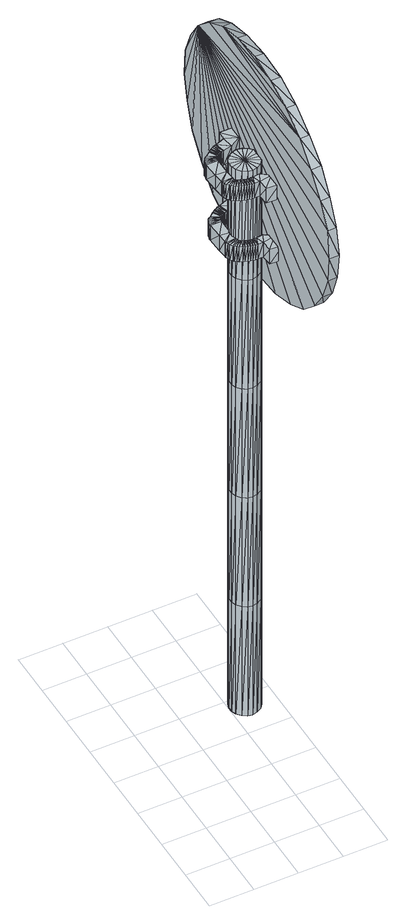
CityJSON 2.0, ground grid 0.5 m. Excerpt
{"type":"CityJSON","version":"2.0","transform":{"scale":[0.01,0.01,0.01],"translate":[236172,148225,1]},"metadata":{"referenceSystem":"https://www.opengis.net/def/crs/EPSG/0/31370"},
"CityObjects":{
"object1":{"type":"GenericCityObject","attributes":{"cluster":52,"mean_distance_to_centroid":0.0651,"new_centroid_x":236172.72,"new_centroid_y":148226.28,"mean_distance_to_camera":5.23,"H1":0,"H2":0,"Z_final":109.79,"cluster2":-1,"proj_x":236169.19,"proj_y":148228.28,"id_line":53129,"bearing_l":209.61,"distance":4.06,"orientation":"left","G_obj":29.61},"geometry":[{"type":"MultiSurface","lod":"2","boundaries":[[[0,1,2]],[[2,1,3]],[[3,1,4]],[[4,1,5]],[[5,1,6]],[[1,7,6]],[[1,8,7]],[[1,9,8]],[[1,10,9]],[[1,11,10]],[[1,12,11]],[[1,13,12]],[[1,14,13]],[[15,14,1]],[[16,15,1]],[[17,16,1]],[[18,17,1]],[[0,18,1]],[[19,20,0]],[[19,0,2]],[[21,19,2]],[[21,2,3]],[[21,3,22]],[[22,3,4]],[[22,4,23]],[[23,4,5]],[[23,5,24]],[[24,5,6]],[[24,6,25]],[[25,6,7]],[[25,7,26]],[[26,7,8]],[[26,8,27]],[[8,9,27]],[[27,9,28]],[[9,10,28]],[[10,29,28]],[[10,11,29]],[[11,30,29]],[[11,12,30]],[[30,12,31]],[[31,12,13]],[[31,13,32]],[[32,13,14]],[[32,14,33]],[[33,14,15]],[[33,15,34]],[[34,15,16]],[[34,16,35]],[[35,16,17]],[[36,35,17]],[[18,36,17]],[[20,36,18]],[[20,18,0]],[[37,38,20]],[[37,20,19]],[[39,37,19]],[[21,39,19]],[[39,21,40]],[[40,21,22]],[[40,22,41]],[[41,22,23]],[[41,23,42]],[[42,23,24]],[[42,24,43]],[[43,24,25]],[[43,25,44]],[[44,25,26]],[[26,45,44]],[[26,27,45]],[[27,46,45]],[[27,28,46]],[[28,47,46]],[[28,29,47]],[[47,29,48]],[[29,30,48]],[[48,30,49]],[[49,30,31]],[[49,31,50]],[[50,31,32]],[[50,32,51]],[[51,32,33]],[[51,33,52]],[[52,33,34]],[[52,34,53]],[[53,34,35]],[[54,53,35]],[[54,35,36]],[[38,54,36]],[[38,36,20]],[[55,56,38]],[[55,38,37]],[[57,55,37]],[[57,37,39]],[[57,39,58]],[[58,39,40]],[[58,40,59]],[[59,40,41]],[[59,41,60]],[[60,41,42]],[[60,42,61]],[[61,42,43]],[[61,43,62]],[[62,43,44]],[[44,63,62]],[[44,45,63]],[[45,64,63]],[[45,46,64]],[[46,65,64]],[[46,47,65]],[[47,66,65]],[[47,48,66]],[[66,48,67]],[[67,48,49]],[[67,49,68]],[[68,49,50]],[[68,50,69]],[[69,50,51]],[[69,51,70]],[[70,51,52]],[[70,52,71]],[[71,52,53]],[[72,71,53]],[[72,53,54]],[[56,72,54]],[[56,54,38]],[[73,74,56]],[[73,56,55]],[[75,73,55]],[[75,55,57]],[[75,57,76]],[[76,57,58]],[[76,58,77]],[[77,58,59]],[[77,59,78]],[[78,59,60]],[[78,60,79]],[[79,60,61]],[[79,61,80]],[[80,61,62]],[[62,81,80]],[[62,63,81]],[[63,82,81]],[[63,64,82]],[[64,83,82]],[[64,65,83]],[[65,84,83]],[[65,66,84]],[[84,66,85]],[[85,66,67]],[[85,67,86]],[[86,67,68]],[[86,68,87]],[[87,68,69]],[[87,69,88]],[[88,69,70]],[[88,70,89]],[[89,70,71]],[[90,89,71]],[[90,71,72]],[[74,90,72]],[[74,72,56]],[[91,92,74]],[[91,74,73]],[[93,91,73]],[[93,73,75]],[[93,75,94]],[[94,75,76]],[[94,76,95]],[[95,76,77]],[[95,77,96]],[[96,77,78]],[[96,78,97]],[[97,78,79]],[[97,79,98]],[[98,79,80]],[[80,99,98]],[[80,81,99]],[[81,100,99]],[[81,82,100]],[[82,101,100]],[[82,83,101]],[[83,102,101]],[[83,84,102]],[[102,84,103]],[[103,84,85]],[[103,85,104]],[[104,85,86]],[[104,86,105]],[[105,86,87]],[[105,87,106]],[[106,87,88]],[[106,88,107]],[[107,88,89]],[[108,107,89]],[[108,89,90]],[[92,108,90]],[[92,90,74]],[[92,91,109]],[[91,93,109]],[[93,94,109]],[[94,95,109]],[[95,96,109]],[[109,96,97]],[[109,97,98]],[[109,98,99]],[[109,99,100]],[[109,100,101]],[[109,101,102]],[[109,102,103]],[[109,103,104]],[[105,109,104]],[[106,109,105]],[[107,109,106]],[[108,109,107]],[[92,109,108]],[[110,111,112]],[[113,112,114]],[[115,112,113]],[[116,112,115]],[[117,112,116]],[[118,112,117]],[[119,112,118]],[[120,112,119]],[[121,112,120]],[[122,112,121]],[[122,123,112]],[[123,110,112]],[[111,124,112]],[[124,125,112]],[[125,126,112]],[[126,127,112]],[[127,128,112]],[[128,129,112]],[[129,130,112]],[[130,131,112]],[[112,131,132]],[[131,133,132]],[[131,134,133]],[[133,134,135]],[[133,135,136]],[[135,137,136]],[[133,136,138]],[[136,139,138]],[[136,137,139]],[[137,140,139]],[[137,135,140]],[[135,141,140]],[[135,134,141]],[[134,142,141]],[[134,131,142]],[[131,143,142]],[[131,130,143]],[[143,130,144]],[[144,130,129]],[[144,129,145]],[[145,129,128]],[[145,128,146]],[[146,127,147]],[[147,127,126]],[[147,126,148]],[[148,126,125]],[[148,125,149]],[[149,125,124]],[[150,149,124]],[[150,124,111]],[[151,150,111]],[[151,111,110]],[[152,151,110]],[[152,110,123]],[[146,128,127]],[[153,123,122]],[[154,153,122]],[[154,122,121]],[[155,154,121]],[[155,121,120]],[[156,155,120]],[[156,120,119]],[[157,156,119]],[[157,119,118]],[[157,118,158]],[[158,118,117]],[[158,117,159]],[[153,152,123]],[[159,117,116]],[[159,116,160]],[[160,116,115]],[[160,115,161]],[[161,115,113]],[[161,113,162]],[[162,113,114]],[[162,114,163]],[[163,114,112]],[[163,112,164]],[[164,112,132]],[[132,165,164]],[[132,133,165]],[[133,138,165]],[[138,139,140]],[[161,162,163]],[[160,161,163]],[[159,160,163]],[[158,159,163]],[[157,158,163]],[[156,157,163]],[[155,156,163]],[[154,155,163]],[[153,154,163]],[[153,163,152]],[[152,163,151]],[[151,163,150]],[[150,163,149]],[[149,163,148]],[[148,163,147]],[[147,163,146]],[[146,163,145]],[[145,163,144]],[[144,163,143]],[[143,163,142]],[[163,164,142]],[[142,164,165]],[[142,165,141]],[[165,140,141]],[[165,138,140]],[[166,167,168]],[[168,167,169]],[[170,168,169]],[[170,169,171]],[[170,171,172]],[[172,171,173]],[[172,173,174]],[[174,173,175]],[[174,175,176]],[[176,175,177]],[[176,177,178]],[[178,177,179]],[[178,179,180]],[[180,179,181]],[[180,181,182]],[[182,181,183]],[[182,183,184]],[[184,183,185]],[[184,185,186]],[[186,185,187]],[[186,187,188]],[[188,187,189]],[[188,189,190]],[[190,189,191]],[[192,190,191]],[[192,191,193]],[[194,192,193]],[[194,193,195]],[[196,194,195]],[[196,195,197]],[[198,196,197]],[[198,197,199]],[[200,198,199]],[[200,199,201]],[[202,200,201]],[[202,201,203]],[[204,202,203]],[[204,203,205]],[[206,204,205]],[[206,205,207]],[[208,206,207]],[[208,207,209]],[[210,208,209]],[[210,209,211]],[[212,210,211]],[[212,211,213]],[[214,212,213]],[[214,213,215]],[[216,214,215]],[[216,215,217]],[[216,217,218]],[[218,217,219]],[[218,219,220]],[[220,219,221]],[[220,221,222]],[[222,221,223]],[[222,223,224]],[[224,223,225]],[[224,225,226]],[[226,225,227]],[[226,227,228]],[[228,227,229]],[[228,229,230]],[[230,229,231]],[[230,231,232]],[[232,231,233]],[[232,233,234]],[[234,233,235]],[[234,235,236]],[[236,235,237]],[[238,236,237]],[[238,237,239]],[[238,239,240]],[[240,239,241]],[[241,242,240]],[[241,243,242]],[[242,243,244]],[[244,243,245]],[[244,245,246]],[[246,245,247]],[[246,247,248]],[[248,247,249]],[[248,249,250]],[[250,249,251]],[[250,251,252]],[[252,251,253]],[[252,253,254]],[[254,253,255]],[[254,255,256]],[[256,255,257]],[[256,257,258]],[[258,257,259]],[[258,259,260]],[[260,259,261]],[[260,261,262]],[[262,261,263]],[[262,263,264]],[[264,263,265]],[[264,265,266]],[[266,265,267]],[[267,268,266]],[[267,269,268]],[[269,270,268]],[[269,271,270]],[[271,272,270]],[[271,273,272]],[[273,274,272]],[[273,275,274]],[[275,276,274]],[[275,277,276]],[[277,278,276]],[[277,279,278]],[[279,280,278]],[[279,281,280]],[[281,282,280]],[[281,283,282]],[[283,284,282]],[[283,285,284]],[[285,286,284]],[[285,287,286]],[[287,288,286]],[[287,289,288]],[[288,289,290]],[[290,289,291]],[[290,291,292]],[[292,291,293]],[[292,293,294]],[[294,293,295]],[[294,295,296]],[[296,295,297]],[[296,297,298]],[[298,297,299]],[[298,299,300]],[[300,299,301]],[[300,301,302]],[[302,301,303]],[[302,303,304]],[[304,303,305]],[[304,305,306]],[[306,305,307]],[[306,307,308]],[[308,307,309]],[[308,309,310]],[[310,309,311]],[[311,166,310]],[[311,167,166]],[[169,167,311]],[[169,311,171]],[[171,311,309]],[[173,171,309]],[[173,309,307]],[[175,173,307]],[[175,307,305]],[[177,175,305]],[[177,305,303]],[[179,177,303]],[[179,303,301]],[[181,179,301]],[[181,301,299]],[[183,181,299]],[[183,299,297]],[[183,297,295]],[[185,183,295]],[[185,295,293]],[[187,185,293]],[[187,293,291]],[[189,187,291]],[[189,291,289]],[[189,289,287]],[[189,287,285]],[[191,189,285]],[[191,285,283]],[[193,191,283]],[[195,193,283]],[[195,283,281]],[[197,195,281]],[[199,197,281]],[[201,199,281]],[[201,281,279]],[[203,201,279]],[[205,203,279]],[[205,279,277]],[[205,277,207]],[[207,277,209]],[[209,277,275]],[[209,275,211]],[[211,275,273]],[[211,273,213]],[[213,273,271]],[[213,271,215]],[[215,271,269]],[[215,269,217]],[[217,269,219]],[[219,269,267]],[[219,267,221]],[[221,267,265]],[[221,265,223]],[[223,265,263]],[[223,263,225]],[[225,263,261]],[[225,261,227]],[[227,261,259]],[[227,259,229]],[[229,259,257]],[[229,257,255]],[[229,255,231]],[[231,255,253]],[[231,253,233]],[[233,253,251]],[[233,251,235]],[[251,249,235]],[[235,249,247]],[[235,247,237]],[[247,245,237]],[[237,245,243]],[[237,243,239]],[[239,243,241]],[[238,240,242]],[[168,310,166]],[[170,310,168]],[[170,308,310]],[[172,308,170]],[[172,306,308]],[[174,306,172]],[[174,304,306]],[[176,304,174]],[[176,302,304]],[[178,302,176]],[[178,300,302]],[[180,300,178]],[[180,298,300]],[[182,298,180]],[[182,296,298]],[[182,294,296]],[[184,294,182]],[[184,292,294]],[[186,292,184]],[[186,290,292]],[[188,290,186]],[[188,288,290]],[[188,286,288]],[[188,284,286]],[[190,284,188]],[[190,282,284]],[[192,282,190]],[[194,282,192]],[[194,280,282]],[[196,280,194]],[[198,280,196]],[[200,280,198]],[[200,278,280]],[[202,278,200]],[[204,278,202]],[[204,276,278]],[[204,206,276]],[[206,208,276]],[[208,274,276]],[[208,210,274]],[[210,272,274]],[[210,212,272]],[[212,270,272]],[[212,214,270]],[[214,268,270]],[[214,216,268]],[[216,218,268]],[[218,266,268]],[[218,220,266]],[[220,264,266]],[[220,222,264]],[[222,262,264]],[[222,224,262]],[[224,260,262]],[[224,226,260]],[[226,258,260]],[[226,228,258]],[[228,256,258]],[[228,254,256]],[[228,230,254]],[[230,252,254]],[[230,232,252]],[[232,250,252]],[[232,234,250]],[[250,234,248]],[[234,246,248]],[[234,236,246]],[[246,236,244]],[[236,242,244]],[[236,238,242]],[[312,313,314]],[[314,313,315]],[[316,314,315]],[[316,315,317]],[[316,317,318]],[[318,317,319]],[[318,319,320]],[[320,319,321]],[[320,321,322]],[[322,321,323]],[[322,323,324]],[[324,323,325]],[[324,325,326]],[[326,325,327]],[[326,327,328]],[[328,327,329]],[[328,329,330]],[[330,329,331]],[[330,331,332]],[[332,331,333]],[[332,333,334]],[[334,333,335]],[[334,335,336]],[[336,335,337]],[[338,336,337]],[[338,337,339]],[[340,338,339]],[[340,339,341]],[[342,340,341]],[[342,341,343]],[[344,342,343]],[[344,343,345]],[[346,344,345]],[[346,345,347]],[[348,346,347]],[[348,347,349]],[[350,348,349]],[[350,349,351]],[[352,350,351]],[[352,351,353]],[[354,352,353]],[[354,353,355]],[[356,354,355]],[[356,355,357]],[[358,356,357]],[[358,357,359]],[[360,358,359]],[[360,359,361]],[[362,360,361]],[[362,361,363]],[[362,363,364]],[[364,363,365]],[[364,365,366]],[[366,365,367]],[[366,367,368]],[[368,367,369]],[[368,369,370]],[[370,369,371]],[[370,371,372]],[[372,371,373]],[[372,373,374]],[[374,373,375]],[[374,375,376]],[[376,375,377]],[[376,377,378]],[[378,377,379]],[[378,379,380]],[[380,379,381]],[[380,381,382]],[[382,381,383]],[[384,382,383]],[[384,383,385]],[[384,385,386]],[[386,385,387]],[[387,388,386]],[[387,389,388]],[[388,389,390]],[[390,389,391]],[[390,391,392]],[[392,391,393]],[[392,393,394]],[[394,393,395]],[[394,395,396]],[[396,395,397]],[[396,397,398]],[[398,397,399]],[[398,399,400]],[[400,399,401]],[[400,401,402]],[[402,401,403]],[[402,403,404]],[[404,403,405]],[[404,405,406]],[[406,405,407]],[[406,407,408]],[[408,407,409]],[[408,409,410]],[[410,409,411]],[[410,411,412]],[[412,411,413]],[[413,414,412]],[[413,415,414]],[[415,416,414]],[[415,417,416]],[[417,418,416]],[[417,419,418]],[[419,420,418]],[[419,421,420]],[[421,422,420]],[[421,423,422]],[[423,424,422]],[[423,425,424]],[[425,426,424]],[[425,427,426]],[[427,428,426]],[[427,429,428]],[[429,430,428]],[[429,431,430]],[[431,432,430]],[[431,433,432]],[[433,434,432]],[[433,435,434]],[[434,435,436]],[[436,435,437]],[[436,437,438]],[[438,437,439]],[[438,439,440]],[[440,439,441]],[[440,441,442]],[[442,441,443]],[[442,443,444]],[[444,443,445]],[[444,445,446]],[[446,445,447]],[[446,447,448]],[[448,447,449]],[[448,449,450]],[[450,449,451]],[[450,451,452]],[[452,451,453]],[[452,453,454]],[[454,453,455]],[[454,455,456]],[[456,455,457]],[[457,312,456]],[[457,313,312]],[[315,313,457]],[[315,457,317]],[[317,457,455]],[[319,317,455]],[[319,455,453]],[[321,319,453]],[[321,453,451]],[[323,321,451]],[[323,451,449]],[[325,323,449]],[[325,449,447]],[[327,325,447]],[[327,447,445]],[[329,327,445]],[[329,445,443]],[[329,443,441]],[[331,329,441]],[[331,441,439]],[[333,331,439]],[[333,439,437]],[[335,333,437]],[[335,437,435]],[[335,435,433]],[[335,433,431]],[[337,335,431]],[[337,431,429]],[[339,337,429]],[[341,339,429]],[[341,429,427]],[[343,341,427]],[[345,343,427]],[[347,345,427]],[[347,427,425]],[[349,347,425]],[[351,349,425]],[[351,425,423]],[[351,423,353]],[[353,423,355]],[[355,423,421]],[[355,421,357]],[[357,421,419]],[[357,419,359]],[[359,419,417]],[[359,417,361]],[[361,417,415]],[[361,415,363]],[[363,415,365]],[[365,415,413]],[[365,413,367]],[[367,413,411]],[[367,411,369]],[[369,411,409]],[[369,409,371]],[[371,409,407]],[[371,407,373]],[[373,407,405]],[[373,405,375]],[[375,405,403]],[[375,403,401]],[[375,401,377]],[[377,401,399]],[[377,399,379]],[[379,399,397]],[[379,397,381]],[[397,395,381]],[[381,395,393]],[[381,393,383]],[[393,391,383]],[[383,391,389]],[[383,389,385]],[[385,389,387]],[[384,386,388]],[[314,456,312]],[[316,456,314]],[[316,454,456]],[[318,454,316]],[[318,452,454]],[[320,452,318]],[[320,450,452]],[[322,450,320]],[[322,448,450]],[[324,448,322]],[[324,446,448]],[[326,446,324]],[[326,444,446]],[[328,444,326]],[[328,442,444]],[[328,440,442]],[[330,440,328]],[[330,438,440]],[[332,438,330]],[[332,436,438]],[[334,436,332]],[[334,434,436]],[[334,432,434]],[[334,430,432]],[[336,430,334]],[[336,428,430]],[[338,428,336]],[[340,428,338]],[[340,426,428]],[[342,426,340]],[[344,426,342]],[[346,426,344]],[[346,424,426]],[[348,424,346]],[[350,424,348]],[[350,422,424]],[[350,352,422]],[[352,354,422]],[[354,420,422]],[[354,356,420]],[[356,418,420]],[[356,358,418]],[[358,416,418]],[[358,360,416]],[[360,414,416]],[[360,362,414]],[[362,364,414]],[[364,412,414]],[[364,366,412]],[[366,410,412]],[[366,368,410]],[[368,408,410]],[[368,370,408]],[[370,406,408]],[[370,372,406]],[[372,404,406]],[[372,374,404]],[[374,402,404]],[[374,400,402]],[[374,376,400]],[[376,398,400]],[[376,378,398]],[[378,396,398]],[[378,380,396]],[[396,380,394]],[[380,392,394]],[[380,382,392]],[[392,382,390]],[[382,388,390]],[[382,384,388]]]}]}
},
"vertices":[
[117,205,1],[117,188,1],[112,204,1],[107,201,1],[103,197,1],[101,191,1],[101,185,1],[103,180,1],[107,175,1],[112,172,1],[117,171,1],[123,172,1],[128,175,1],[132,180,1],[134,185,1],[134,191,1],[132,197,1],[128,201,1],[123,204,1],[112,204,150],[117,205,150],[107,201,150],[103,197,150],[101,191,150],[101,185,150],[103,180,150],[107,175,150],[112,172,150],[117,171,150],[123,172,150],[128,175,150],[132,180,150],[134,185,150],[134,191,150],[132,197,150],[128,201,150],[123,204,150],[112,204,299],[117,205,299],[107,201,299],[103,197,299],[101,191,299],[101,185,299],[103,180,299],[107,175,299],[112,172,299],[117,171,299],[123,172,299],[128,175,299],[132,180,299],[134,185,299],[134,191,299],[132,197,299],[128,201,299],[123,204,299],[112,204,448],[117,205,448],[107,201,448],[103,197,448],[101,191,448],[101,185,448],[103,180,448],[107,175,448],[112,172,448],[117,171,448],[123,172,448],[128,175,448],[132,180,448],[134,185,448],[134,191,448],[132,197,448],[128,201,448],[123,204,448],[112,204,597],[117,205,597],[107,201,597],[103,197,597],[101,191,597],[101,185,597],[103,180,597],[107,175,597],[112,172,597],[117,171,597],[123,172,597],[128,175,597],[132,180,597],[134,185,597],[134,191,597],[132,197,597],[128,201,597],[123,204,597],[112,204,746],[117,205,746],[107,201,746],[103,197,746],[101,191,746],[101,185,746],[103,180,746],[107,175,746],[112,172,746],[117,171,746],[123,172,746],[128,175,746],[132,180,746],[134,185,746],[134,191,746],[132,197,746],[128,201,746],[123,204,746],[117,188,746],[135,125,593],[135,97,610],[130,309,822],[131,338,763],[131,327,794],[132,342,728],[133,338,694],[133,327,662],[134,309,634],[134,286,610],[135,258,593],[135,226,581],[135,191,577],[135,157,581],[135,74,634],[134,56,662],[134,44,694],[133,40,728],[133,44,763],[132,56,794],[131,74,822],[131,97,846],[130,286,846],[130,258,864],[130,125,864],[130,157,875],[130,226,875],[130,191,879],[140,226,875],[140,191,879],[141,157,875],[141,125,864],[141,97,846],[142,74,823],[142,56,795],[143,44,763],[144,40,728],[144,44,694],[145,56,662],[145,74,634],[145,97,611],[146,125,593],[146,157,581],[146,191,577],[145,226,581],[145,258,593],[145,286,611],[144,309,634],[144,327,662],[143,338,694],[142,342,728],[142,338,763],[141,327,795],[141,309,823],[141,286,846],[140,258,864],[139,243,652],[139,243,632],[122,243,652],[122,243,632],[122,233,652],[122,233,632],[111,229,652],[111,229,632],[110,229,652],[110,229,632],[108,228,652],[108,228,632],[106,227,652],[106,227,632],[104,226,652],[104,226,632],[103,225,652],[103,225,632],[101,224,652],[101,224,632],[100,223,652],[100,223,632],[95,219,652],[95,219,632],[93,218,652],[93,218,632],[92,217,652],[92,217,632],[91,215,652],[91,215,632],[90,214,652],[90,214,632],[90,212,652],[90,212,632],[89,210,652],[89,210,632],[89,208,652],[89,208,632],[90,191,652],[90,191,632],[91,181,652],[91,181,632],[91,179,652],[91,179,632],[92,177,652],[92,177,632],[93,174,652],[93,174,632],[95,172,652],[95,172,632],[96,170,652],[96,170,632],[98,169,652],[98,169,632],[100,167,652],[100,167,632],[103,166,652],[103,166,632],[105,165,652],[105,165,632],[108,164,652],[108,164,632],[110,163,652],[110,163,632],[113,163,652],[113,163,632],[115,162,652],[115,162,632],[118,162,652],[118,162,632],[124,162,652],[124,162,632],[125,150,652],[125,150,632],[139,149,652],[139,149,632],[139,165,652],[139,165,632],[129,172,652],[129,172,632],[121,171,652],[121,171,632],[119,171,652],[119,171,632],[117,171,652],[117,171,632],[116,171,652],[116,171,632],[114,171,652],[114,171,632],[112,172,652],[112,172,632],[111,172,652],[111,172,632],[109,173,652],[109,173,632],[108,173,652],[108,173,632],[106,174,652],[106,174,632],[105,175,652],[105,175,632],[104,176,652],[104,176,632],[103,177,652],[103,177,632],[103,179,652],[103,179,632],[103,180,652],[103,180,632],[102,190,652],[102,190,632],[102,208,652],[102,208,632],[102,210,652],[102,210,632],[102,211,652],[102,211,632],[103,212,652],[103,212,632],[103,213,652],[103,213,632],[104,213,652],[104,213,632],[105,214,652],[105,214,632],[106,215,652],[106,215,632],[107,215,652],[107,215,632],[108,216,652],[108,216,632],[109,216,652],[109,216,632],[110,217,652],[110,217,632],[111,217,652],[111,217,632],[113,218,652],[113,218,632],[114,218,652],[114,218,632],[124,220,652],[124,220,632],[136,227,652],[136,227,632],[135,243,737],[135,243,717],[118,243,737],[118,243,717],[118,233,737],[118,233,717],[107,229,737],[107,229,717],[106,229,737],[106,229,717],[104,228,737],[104,228,717],[102,227,737],[102,227,717],[100,226,737],[100,226,717],[99,225,737],[99,225,717],[97,224,737],[97,224,717],[96,223,737],[96,223,717],[91,219,737],[91,219,717],[89,218,737],[89,218,717],[88,217,737],[88,217,717],[87,215,737],[87,215,717],[86,214,737],[86,214,717],[86,212,737],[86,212,717],[85,210,737],[85,210,717],[85,208,737],[85,208,717],[86,191,737],[86,191,717],[87,181,737],[87,181,717],[87,179,737],[87,179,717],[88,177,737],[88,177,717],[89,174,737],[89,174,717],[91,172,737],[91,172,717],[92,170,737],[92,170,717],[94,169,737],[94,169,717],[96,167,737],[96,167,717],[99,166,737],[99,166,717],[101,165,737],[101,165,717],[104,164,737],[104,164,717],[106,163,737],[106,163,717],[109,163,737],[109,163,717],[111,162,737],[111,162,717],[114,162,737],[114,162,717],[120,162,737],[120,162,717],[121,150,737],[121,150,717],[135,149,737],[135,149,717],[135,165,737],[135,165,717],[125,172,737],[125,172,717],[117,171,737],[117,171,717],[115,171,737],[115,171,717],[113,171,737],[113,171,717],[112,171,737],[112,171,717],[110,171,737],[110,171,717],[108,172,737],[108,172,717],[107,172,737],[107,172,717],[105,173,737],[105,173,717],[104,173,737],[104,173,717],[102,174,737],[102,174,717],[101,175,737],[101,175,717],[100,176,737],[100,176,717],[99,177,737],[99,177,717],[99,179,737],[99,179,717],[99,180,737],[99,180,717],[98,190,737],[98,190,717],[98,208,737],[98,208,717],[98,210,737],[98,210,717],[98,211,737],[98,211,717],[99,212,737],[99,212,717],[99,213,737],[99,213,717],[100,213,737],[100,213,717],[101,214,737],[101,214,717],[102,215,737],[102,215,717],[103,215,737],[103,215,717],[104,216,737],[104,216,717],[105,216,737],[105,216,717],[106,217,737],[106,217,717],[107,217,737],[107,217,717],[109,218,737],[109,218,717],[110,218,737],[110,218,717],[120,220,737],[120,220,717],[132,227,737],[132,227,717]
]}
